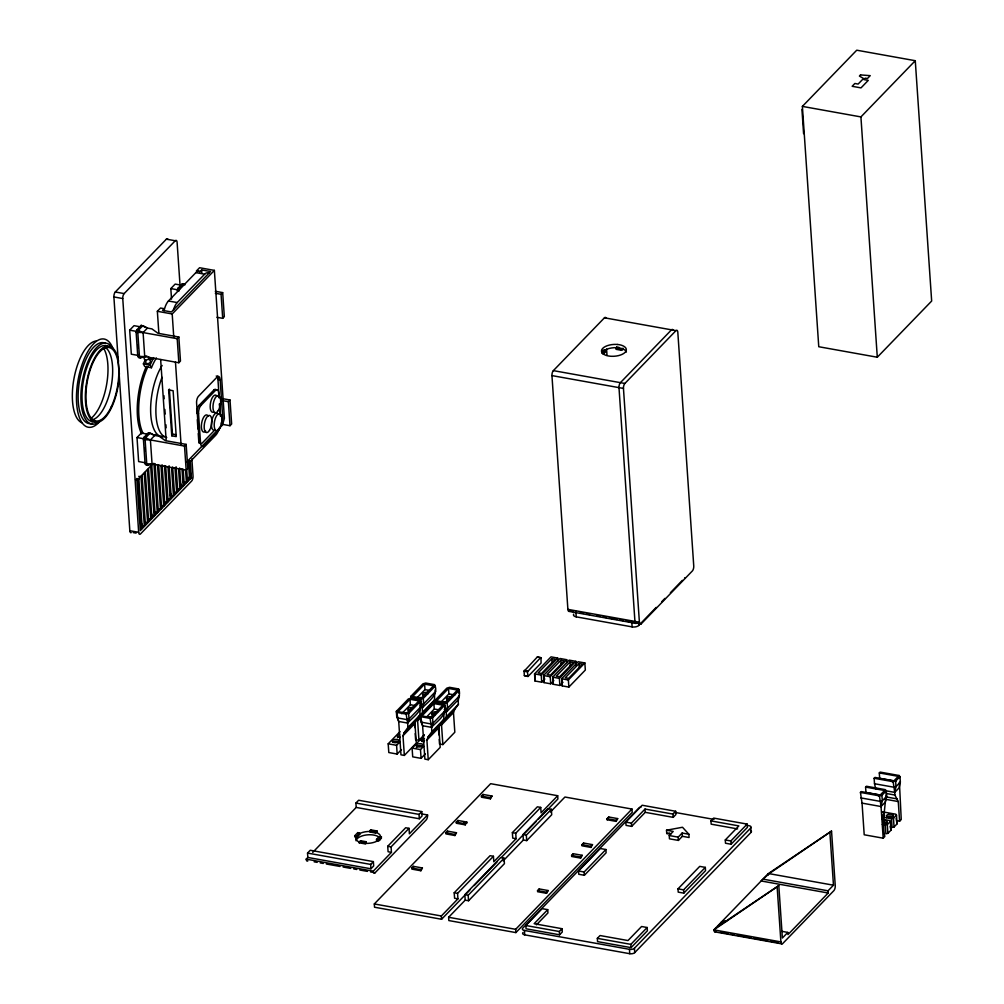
<?xml version="1.0" encoding="UTF-8"?>
<svg xmlns="http://www.w3.org/2000/svg" width="1004" height="1004" viewBox="0 0 1004 1004"><rect width="100%" height="100%" fill="white"/><g stroke="black" fill="none" stroke-linecap="round" stroke-linejoin="round"><path stroke-width="1.5" d="M885.541 799.272C884.624 811.671 882.027 823.907 884.825 836.495L883.194 838.189L864.206 834.776L862.047 803.125L860.441 792.432L861.256 791.591L880.244 795.005L884.599 790.499L865.586 787.086L865.975 792.558M899.408 782.342L901.241 819.528L899.609 821.209L896.685 820.695M420.199 702.486L419.898 715.074L416.12 720.357L404.16 732.719L402.993 735.756L404.336 755.422L400.972 754.82L398.701 721.462L396.354 711.334L408.314 698.972L411.075 698.144L420.023 699.75C424.692 709.953 413.359 716.58 407.637 723.068L407.938 727.436L404.16 732.719M434.619 692.848L434.519 699.964L430.741 705.235L418.781 717.596L417.614 720.646L418.957 740.299L415.606 739.697L415.192 733.635M443.906 712.25L443.806 719.366L440.028 724.65L428.068 737.011L426.901 740.048L428.244 759.714L424.893 759.112L422.609 725.754L420.262 715.626L432.222 703.264L434.996 702.436L443.931 704.042C448.612 714.246 437.267 720.872 431.557 727.36L431.846 731.728L428.068 737.011M458.326 698.508L458.728 695.759M883.194 838.189L881.035 806.526L882.303 800.765L881.926 795.306L886.268 790.801L885.415 789.659L866.414 786.245L865.586 787.086M899.609 821.209L898.266 801.556L894.915 795.042L894.74 792.369L895.995 786.609L895.618 781.137L899.973 776.644L899.107 775.502L880.119 772.089L879.303 772.929L879.68 778.401L895.744 781.288M899.973 776.644L900.35 782.103L899.082 787.876L894.74 792.369L885.967 790.788M136.13 332.311L136.833 329.839L141.188 325.334L147.437 328.082L151.905 328.885L157.992 333.278L178.837 337.018L180.469 361.051L178.837 362.733L144.727 356.608L137.774 356.345L136.13 332.311L143.095 332.575L177.206 338.699L178.837 337.018M183.996 284.057L182.314 283.755L177.972 288.248L177.269 290.733L178.938 291.034L179.641 288.55L183.996 284.057L184.924 284.847M143.446 439.689L144.149 437.204L148.504 432.711L154.754 435.447L159.234 436.251L165.321 440.643L186.154 444.383L187.798 468.416L186.167 470.098L152.056 463.986L145.091 463.722L143.446 439.689L150.412 439.953L184.523 446.077L186.154 444.383M524.063 671.249L537.353 656.942L541.005 657.808L541.068 663.004L528.029 676.483L524.364 675.617L524.063 671.249L527.426 671.852L528.029 676.483M527.426 671.852L540.704 657.545M221.357 423.261L222.762 418.291L220.14 379.75A6.225 2.548 -79.8 0 0 217.052 377.102L198.453 396.316A4.982 2.046 -79.8 0 0 196.583 402.943L199.143 440.379A6.225 2.548 -79.8 0 0 202.231 443.04L214.981 429.85M396.354 711.334L396.731 716.793L398.701 721.462L407.637 723.068L409.017 719.002L408.653 713.543L420.601 701.181M420.262 715.626L420.638 721.085L422.609 725.754L431.557 727.36L432.925 723.294L432.561 717.835L444.521 705.473M439.2 739.446L439.514 743.989L442.864 744.591L441.522 724.938L442.689 721.889L454.649 709.527L458.426 704.256C457.222 699.048 461.275 694.028 458.552 688.932L449.616 687.326L446.843 688.142L434.895 700.503L435.071 703.239M402.993 735.756L414.953 723.395L416.12 720.357M429.963 707.268L430.741 705.235M426.901 740.048L438.861 727.687L440.028 724.65M441.522 724.938L453.482 712.576L454.649 709.527M365.945 841.691L365.481 842.858L359.131 841.716L359.206 842.808L365.556 843.95L365.945 841.691L360.737 840.75L359.131 841.716M370.187 830.986L370.652 829.819L376.989 830.961L377.065 832.052L375.471 833.006L370.263 832.078L370.187 830.986L375.396 831.914L376.989 830.961M370.263 832.078L370.652 829.819M623.133 349.342L621.539 350.308L616.331 349.367L616.72 347.108L618.979 347.346M616.331 349.367L616.72 347.108M156.386 357.951A49.786 20.431 -79.8 0 0 151.428 367.74L144.727 366.535L143.384 363.875L145.354 359.633M151.428 367.74L150.085 365.079L153.625 357.637M605.688 350.572L605.763 351.664L603.228 354.286L603.166 353.195L605.688 350.572L603.856 349.907L601.885 351.425M354.688 835.805L357.775 832.617L359.62 833.282L359.696 834.374L357.16 836.997L354.763 836.897L354.688 835.805L357.085 835.905L359.62 833.282M381.432 836.872L378.345 840.059L376.513 839.394L376.588 840.486L378.42 841.151L380.39 839.633L381.432 836.872L379.048 836.771L376.513 839.394M418.781 717.596L422.558 712.325L434.519 699.964M442.689 721.889L446.466 716.618L458.426 704.256M875.739 788.956L874.509 783.735L874.133 778.276L874.936 777.422L893.949 780.836L898.291 776.343L879.303 772.929M882.554 817.118L891.489 818.699L893.472 818.26L896.484 815.11L895.794 814.194L882.416 811.822M891.489 818.699L892.079 827.434L894.062 827.007L897.074 823.845L896.484 815.11M168.634 389.928L169.375 389.163L172.5 435.033L171.772 435.799L176.24 436.602L173.115 390.732L168.634 389.928L171.772 435.799M158.845 333.09L157.352 311.29L160.514 308.027L164.154 308.68L162.522 310.361L171.458 311.968L210.589 271.519L201.641 269.925L200.009 271.607L196.42 270.967L199.583 267.729L214.367 270.377L224.394 418.291L222.486 425.043L186.907 461.827M131.248 532.635A3.74 1.531 -79.8 0 1 129.83 530.714L113.891 296.946A3.74 1.531 -79.8 0 1 115.297 291.988L166.388 239.165A3.74 1.531 -79.8 0 1 167.919 239.341M191.864 458.966L193.044 476.109A3.74 1.531 -79.8 0 1 191.626 481.079L140.535 533.902A3.74 1.531 -79.8 0 1 138.677 532.308L122.752 298.539A3.74 1.531 -79.8 0 1 124.157 293.582L175.248 240.759A3.74 1.531 -79.8 0 1 177.106 242.34L180.08 285.977M138.765 355.541L131.323 354.199L129.679 330.165L134.034 325.672L139.995 326.739M171.533 299.092L170.818 288.587L175.173 284.082L182.615 285.425M164.091 310.725A13.065 5.359 -79.8 0 1 168.434 300.999L195.88 272.624A13.065 5.359 -79.8 0 1 200.147 271.808M143.095 332.575L147.437 328.082L142.857 325.635L138.514 330.14L137.812 332.613L139.443 356.646L140.409 357.989L144.727 356.608L143.095 332.575L136.833 329.839M173.403 310.11A13.065 5.359 -79.8 0 1 177.206 302.568L204.653 274.192A13.065 5.359 -79.8 0 1 208.92 273.377M173.78 337.319L172.199 313.963L214.367 270.377M216.952 317.302L222.7 318.331L221.056 294.297L222.687 292.616L215.27 291.285M222.7 318.331L224.319 316.649L222.687 292.616M144.601 462.643L138.64 461.576L137.008 437.543L141.351 433.05L147.312 434.117M150.412 439.953L154.754 435.447L150.173 433.013L145.831 437.506L145.128 439.99L146.76 464.024L147.726 465.367L152.056 463.986L150.412 439.953L144.149 437.204M200.75 444.571A6.225 2.548 -79.8 0 1 200.562 443.253L198.541 413.761L196.872 413.46A6.225 2.548 -79.8 0 1 199.219 405.189L213.89 390.016A6.225 2.548 -79.8 0 1 216.437 390.305M198.541 413.761A6.225 2.548 -79.8 0 1 200.888 405.49L215.571 390.318A6.225 2.548 -79.8 0 1 218.659 392.966L218.972 397.622M153.198 463.522L136.883 480.376L140.309 530.627L191.413 477.804L190.271 461.049M138.853 478.933L142.204 528.091L141.112 529.208L137.761 480.05L138.853 478.933L136.619 478.531M144.325 525.895L140.974 476.737L142.066 475.607L145.417 524.766L144.325 525.895L140.974 525.293L142.053 524.163M221.395 424.165L230.016 425.709L228.372 401.675L230.004 399.994L222.587 398.651M201.114 445.613A6.225 2.548 -79.8 0 0 203.649 445.901L218.32 430.729A6.225 2.548 -79.8 0 0 220.14 427.139M188.187 463.697L215.634 435.322A13.065 5.359 -79.8 0 0 219.449 427.792M230.016 425.709L231.648 424.014L230.004 399.994M151.792 514.111L150.7 515.228L154.051 515.83L155.143 514.713L151.792 465.555L150.7 466.672L154.051 515.83M171.195 494.043L170.103 495.173L173.454 495.775L174.545 494.646L172.663 466.998M180.871 484.041L179.779 485.17L183.13 485.773L184.221 484.643L183.18 469.282M147.588 522.519L148.667 521.402L145.316 472.244L144.237 473.361L147.588 522.519L145.354 522.118M150.788 519.206L151.88 518.077L148.529 468.931L147.437 470.048L150.788 519.206L148.554 518.804M153.913 511.914L157.264 512.517L158.343 511.4L155.105 463.773M158.293 508.752L160.527 509.153L161.606 508.024L158.682 465.015M161.493 505.426L163.727 505.828L164.819 504.711L162.096 464.764M163.639 501.862L166.99 502.464L168.082 501.335L165.673 466.007M166.84 498.549L170.203 499.139L171.282 498.022L169.086 465.756M174.432 492.06L176.666 492.462L177.758 491.332L176.077 466.76M177.695 488.684L179.929 489.086L181.009 487.957L179.653 467.989M183.042 481.794L186.393 482.397L187.484 481.28L186.644 468.981M187.371 478.682L189.605 479.084L190.685 477.954L189.543 461.062M802.384 106.399L856.738 50.2L915.271 60.704L931.662 301.037L877.295 357.236L818.762 346.731L802.384 106.399L860.917 116.916L915.271 60.704M572.795 611.499L569.745 610.959A3.74 1.531 -79.8 0 1 567.887 609.365L551.949 375.596A3.74 1.531 -79.8 0 1 553.367 370.627L604.458 317.804A3.74 1.531 -79.8 0 1 605.839 317.753M641.255 623.798A3.74 1.531 -79.8 0 1 639.397 622.204L623.459 388.435A3.74 1.531 -79.8 0 1 624.864 383.465L675.968 330.642A3.74 1.531 -79.8 0 1 677.813 332.236L693.751 566.005A3.74 1.531 -79.8 0 1 692.346 570.975L641.255 623.798L636.787 622.995A3.74 1.531 -79.8 0 1 634.93 621.401L618.991 387.632A3.74 1.531 -79.8 0 1 620.397 382.662L671.5 329.839A3.74 1.531 -79.8 0 1 672.881 329.789M411.163 698.947L410.975 696.211L422.935 683.849L425.696 683.034L434.644 684.64C439.325 694.843 427.98 701.457 422.27 707.958L422.558 712.325M409.996 699.273L398.036 711.635L406.971 713.242L418.932 700.88L409.996 699.273L410.36 704.733L401.663 713.718M424.617 684.151L412.657 696.512L421.592 698.119L433.552 685.757L424.617 684.151L424.981 689.61L416.283 698.608M410.975 696.211L411.841 697.366L420.776 698.96L423.274 698.42L435.234 686.058M401.474 749.611L397.17 754.054L388.799 752.548L388.197 743.813L400.019 731.59M407.938 727.436L419.898 715.074M433.904 703.566L421.944 715.927L430.879 717.534L442.839 705.172L433.904 703.566L434.28 709.025L426.662 716.894M448.524 688.443L436.564 700.805L445.5 702.411L457.46 690.049L448.524 688.443L448.901 693.902L441.283 701.771M417.614 720.646L420.877 717.27M397.17 754.054L396.58 745.307L399.805 741.981M434.895 700.503L435.749 701.658L444.684 703.252L447.182 702.712L459.142 690.35M459.506 695.81L447.558 708.171L446.178 712.25L446.466 716.618M307.839 857.454L307.538 853.074L310.249 850.275L373.375 861.608L373.676 865.975L370.965 868.786L307.839 857.454L306.207 859.135A3.74 1.531 -79.8 0 0 307.839 860.917M356.207 807.429L355.918 803.062L358.629 800.251L421.755 811.583L422.056 815.963L419.333 818.762L356.207 807.429L312.721 852.396M404.336 755.422L416.283 743.06L414.953 723.395M418.957 740.299L424.391 734.677M458.138 699.888L446.178 712.25L444.684 703.252M425.382 753.904L421.078 758.346L412.707 756.84L412.104 748.106L423.926 735.882M431.846 731.728L443.806 719.366M421.078 758.346L420.488 749.599L423.713 746.273M428.244 759.714L440.204 747.352L438.861 727.687M442.864 744.591L454.825 732.23L453.482 712.576M544.821 679.005L541.721 682.205L535.019 681.001L534.542 673.897L551.008 656.867L557.709 658.072L557.91 660.921M551.886 658.674L538.131 672.893L541.482 673.496L555.237 659.277L551.886 658.674L552.187 663.18M535.019 681.001L534.956 674.977M541.721 682.205L541.244 675.102L557.709 658.072M553.794 680.624L550.707 683.812L544.005 682.607L543.528 675.516L559.994 658.486L566.695 659.691L566.896 662.527M560.872 660.293L547.117 674.512L550.468 675.115L564.223 660.896L560.872 660.293L561.173 664.799M544.005 682.607L543.854 675.177M550.707 683.812L550.23 676.721L566.695 659.691M409.017 828.338L391.083 846.887L391.447 852.346L388.096 851.743L387.72 846.284L405.666 827.735L409.017 828.338L409.381 833.797L427.591 814.972L421.504 813.88M370.965 868.786L370.664 864.419L373.375 861.608M419.333 818.762L419.044 814.395L421.755 811.583M562.968 682.268L559.868 685.456L553.166 684.264L552.689 677.16L569.155 660.13L575.857 661.335L576.145 665.589M570.034 661.937L556.279 676.156L559.63 676.759L573.384 662.54L570.034 661.937L570.335 666.443M553.166 684.264L553.016 676.821M559.868 685.456L559.391 678.365L575.857 661.335M306.207 859.135L373.237 871.171L391.447 852.346M561.675 678.767L578.141 661.749L584.843 662.941L585.332 670.044L568.854 687.075L562.152 685.87L561.675 678.767L568.377 679.972L584.843 662.941M370.526 871.936L375.094 872.765L426.185 819.942A3.74 1.531 -79.8 0 0 427.591 814.972M579.019 663.544L565.265 677.763L568.615 678.365L582.37 664.146L579.019 663.544L579.321 668.049M562.152 685.87L562.002 678.428M573.711 614.109A4.982 2.372 -3.9 0 0 576.246 616.858L632.118 626.885A4.982 2.372 -3.9 0 0 638.757 625.442L656.202 607.407M661.661 601.76L664.937 598.384M670.383 592.749L682.381 580.337M469.847 890.033L441.584 919.262L374.542 907.227L374.316 903.951L490.642 783.685L557.684 795.72L557.898 798.996L538.332 819.226M411.841 868.046L413.472 866.364L422.408 867.971L420.852 870.744L411.916 869.138L411.841 868.046L420.776 869.652L422.408 867.971M445.914 832.831L447.546 831.149L456.481 832.743L454.925 835.529L445.989 833.922L445.914 832.831L454.85 834.437L456.481 832.743M456.243 822.15L457.874 820.469L466.81 822.075L465.254 824.849L456.318 823.242L456.243 822.15L465.178 823.757L466.81 822.075M481.418 796.122L483.049 794.44L491.985 796.034L490.429 798.82L481.493 797.214L481.418 796.122L490.354 797.728L491.985 796.034M493.441 856.286L457.56 893.384L457.937 898.844L454.586 898.241L454.21 892.782L490.09 855.684L493.441 856.286L493.817 861.746L516.094 838.716L515.73 833.245L540.729 807.404L537.378 806.802L512.379 832.642L512.743 838.114L516.094 838.716M441.584 919.262L441.358 915.987L457.937 898.844M557.684 795.72L541.106 812.864L540.729 807.404M465.203 900.149L464.827 894.677L500.707 857.592L504.058 858.194L504.422 863.653L468.554 900.751L465.203 900.149L448.625 917.279L448.838 920.568L515.88 932.59L632.206 812.336L631.98 809.061L564.938 797.025L550.43 812.023M523.36 840.009L522.984 834.55L547.996 808.697L551.347 809.299L551.711 814.771L526.711 840.612L523.36 840.009L503.192 860.855M474.189 885.541L497.03 861.934M501.372 857.441L536.161 821.473M468.554 900.751L468.178 895.279L504.058 858.194M526.711 840.612L526.334 835.152L551.347 809.299M537.542 890.611L539.173 888.929L548.109 890.535L546.553 893.309L537.617 891.715L537.542 890.611L546.477 892.217L548.109 890.535M571.602 855.395L573.234 853.714L582.169 855.308L580.613 858.094L571.678 856.487L571.602 855.395L580.55 857.002L582.169 855.308M581.931 844.715L583.562 843.034L592.498 844.64L590.942 847.414L582.006 845.807L581.931 844.715L590.867 846.322L592.498 844.64M607.119 818.687L608.738 817.005L617.686 818.599L616.13 821.385L607.182 819.779L607.119 818.687L616.054 820.293L617.686 818.599M607.182 819.779L608.738 817.005M515.88 932.59L515.654 929.315L631.98 809.061M547.72 909.649L534.141 923.705L562.064 928.713L562.29 932.001L559.579 934.799L526.058 928.788L525.832 925.512L542.135 908.658L547.72 909.649L547.946 912.937L536.45 924.822M578.555 870.995L600.304 848.518L605.889 849.522L606.115 852.798L584.366 875.275L578.781 874.283L578.555 870.995L584.14 871.999L605.889 849.522M625.843 822.113L642.158 805.246L675.667 811.27L675.893 814.545L673.182 817.356L645.246 812.336L631.654 826.392L626.069 825.388L625.843 822.113L631.428 823.117L645.02 809.061L672.956 814.081L675.667 811.27M559.579 934.799L559.353 931.524L562.064 928.713M682.381 836.307L689.083 837.512L688.857 834.236L682.155 833.031L682.381 836.307L678.403 840.423L669.455 838.817L669.241 835.541L673.22 831.425L666.518 830.22L666.744 833.508L670.76 834.224M678.403 840.423L678.177 837.148L682.155 833.031M597.342 938.351L600.053 935.54L627.989 940.547L641.581 926.504L647.166 927.508L647.392 930.783L631.077 947.638L597.556 941.626L597.342 938.351L630.851 944.362L647.166 927.508M710.945 820.895L713.656 818.084L747.177 824.108L747.403 827.384L731.1 844.238L725.503 843.234L725.29 839.959L738.869 825.915L710.945 820.895L711.171 824.171L737.626 828.927M678.001 888.854L699.738 866.377L705.323 867.381L705.548 870.656L683.812 893.133L678.215 892.129L678.001 888.854L683.586 889.858L705.323 867.381M731.1 844.238L730.874 840.963L747.177 824.108M641.154 806.915A3.74 1.782 -3.9 0 0 639.021 807.931L522.707 928.185A3.74 1.782 -3.9 0 0 524.427 930.47L629.445 949.332A3.74 1.782 -3.9 0 0 634.428 948.24L750.754 827.986A3.74 1.782 -3.9 0 0 749.034 825.702L745.985 825.15M522.996 932.553A3.74 1.782 -3.9 0 0 524.728 934.849L629.746 953.7A3.74 1.782 -3.9 0 0 634.729 952.608L751.055 832.354L750.754 827.986M781.689 931.31L787.814 932.415L782.38 938.025L778.803 885.591L713.869 929.867L780.899 941.903A3.74 1.531 -79.8 0 0 782.756 943.496L833.847 890.661A3.74 1.531 -79.8 0 0 835.253 885.704L831.538 831.086L768.223 873.668L713.869 929.867A3.74 1.531 -79.8 0 0 715.714 931.461M726.532 921.408L723.457 920.856L718.023 926.479L778.803 885.591M829.906 832.768L833.471 885.202L828.036 890.824L828.187 893.008L761.157 880.972L769.127 873.656L831.538 831.086M900.35 782.103L895.995 786.609L893.51 787.149L874.509 783.735M862.047 803.125L881.035 806.526L885.39 802.033L886.645 796.272L886.268 790.801M828.187 893.008L787.964 934.598L787.814 932.415M882.353 824.497L887.31 824.61L890.385 821.46L889.707 820.544L882.303 819.189M885.302 825.037L885.892 833.772L887.887 833.345L890.962 830.208L890.385 821.46M376.588 840.486L378.194 839.231M720.935 922.563L723.457 920.856M616.268 348.275L621.463 349.216L623.07 348.25M359.206 842.808L359.997 842.343A12.45 5.924 -3.9 0 1 355.943 836.947M153.587 435.598L156.047 434.381L157.139 435.171M423.274 698.42L423.638 703.879L422.27 707.958L421.153 704.431L423.638 703.879L435.598 691.518L435.008 690.099M397.22 712.476L406.156 714.082L408.653 713.543M445.061 708.724L447.558 708.171L447.182 702.712M421.128 716.768L430.063 718.375L432.561 717.835M874.133 778.276L893.133 781.677L895.618 781.137M860.441 792.432L879.429 795.846L881.926 795.306M666.518 830.22L682.507 827.258L688.857 834.236M666.744 833.508L669.643 832.969M163.501 436.414L160.213 436.502M603.166 353.195L601.936 353.144A12.45 5.924 -3.9 0 1 616.494 347.685L617.548 347.748A12.45 5.924 -3.9 0 1 621.438 348.438L622.279 348.714A12.45 5.924 -3.9 0 1 626.408 352.053M380.34 837.913L381.507 837.963M371.129 831.525L370.501 831.475A12.45 5.924 -3.9 0 0 358.754 834.035L359.696 834.374M166.388 239.165L175.248 240.759M604.458 317.804L675.968 330.642M195.88 272.624L204.653 274.192M215.308 293.268L221.056 294.297M177.972 288.248L179.641 288.55M170.818 288.587L178.273 289.918M168.434 300.999L177.206 302.568M115.297 291.988L124.157 293.582M553.367 370.627L624.864 383.465M113.891 296.946L122.752 298.539M551.949 375.596L623.459 388.435M157.352 311.29L172.199 313.963M129.679 330.165L137.134 331.508M148.692 358.704L152.721 359.432M140.409 357.989L138.74 357.688L137.774 356.345M143.384 363.875L150.085 365.079M216.224 376.023A6.225 2.548 -79.8 0 1 217.906 379.349L220.14 379.75M213.89 390.016L215.571 390.318M222.624 400.646L228.372 401.675M199.219 405.189L200.888 405.49M171.784 433.954L176.265 434.757M200.562 443.253L198.88 442.952L198.252 433.64M201.967 445.6L203.649 445.901M137.008 437.543L144.45 438.873M147.726 465.367L146.057 465.065L145.091 463.722M188.727 477.314L191.413 477.804M138.74 476.335L140.974 476.737M135.527 479.648L137.761 480.05M129.83 530.714L138.677 532.308M567.887 609.365L639.397 622.204M133.155 532.572L136.105 533.111M580.412 612.867L583.462 613.419M586.512 613.959L589.549 614.511M597.167 615.879L600.216 616.431M603.266 616.971L606.316 617.523M609.365 618.062L616.983 619.43M620.02 619.983L623.07 620.535M626.119 621.074L633.737 622.442M568.904 611.361L635.934 623.396M541.005 657.808L537.353 656.942M524.301 670.421L527.652 671.023M534.542 673.897L541.244 675.102M543.528 675.516L550.23 676.721M552.689 677.16L559.391 678.365M524.364 675.617L527.715 676.219M424.981 689.61L429.461 690.413M448.901 693.902L454.85 694.981M410.36 704.733L414.828 705.536M434.28 709.025L438.748 709.828M886.155 793.474L894.915 795.042M867.431 792.821L880.583 795.181M885.679 796.85L897.363 798.946M885.126 799.197L898.266 801.556M860.817 797.904L879.805 801.305L882.303 800.765L886.645 796.272L885.792 795.13M388.197 743.813L396.58 745.307M412.104 748.106L420.488 749.599M674.45 812.311L714.02 819.415M725.29 839.959L730.874 840.963M669.241 835.541L678.177 837.148M769.127 873.656L833.471 885.202M355.918 803.062L419.044 814.395M463.898 822.627L466.885 823.167M512.379 832.642L515.73 833.245M522.984 834.55L526.334 835.152M763.68 879.266L828.036 890.824M387.72 846.284L391.083 846.887M307.538 853.074L370.664 864.419M720.282 932.277L727.9 933.645M730.95 934.197L733.999 934.737M737.049 935.289L750.754 937.749M753.803 938.288L767.52 940.761M770.57 941.3L778.188 942.668M714.873 931.863L781.915 943.898M314.152 861.821L317.201 862.373M320.251 862.913L323.288 863.465M326.338 864.005L340.055 866.465M343.104 867.017L350.722 868.385M353.759 868.937L356.809 869.477M359.859 870.029L367.477 871.397M454.21 892.782L457.56 893.384M464.827 894.677L468.178 895.279M525.832 925.512L559.353 931.524M374.316 903.951L441.358 915.987M448.625 917.279L515.654 929.315M182.314 283.755L183.243 284.546M141.188 325.334L142.116 326.137M148.504 432.711L149.433 433.502M897.074 823.845L896.083 818.561M420.638 721.085L421.504 722.227L430.44 723.834L432.925 723.294L444.885 710.932L444.295 709.502M396.731 716.793L397.597 717.935L406.532 719.542L409.017 719.002L420.977 706.64L420.387 705.21M890.962 830.208L890.096 826.367M431.557 727.36L430.063 718.375M407.637 723.068L406.156 714.082M894.74 792.369L893.133 781.677M881.035 806.526L879.429 795.846M217.717 376.625L217.906 379.349M860.917 116.916L877.295 357.236M899.107 775.502L899.295 778.238M893.472 818.26L894.062 827.007M887.31 824.61L887.887 833.345M801.945 109.436L803.589 133.67M777.171 887.285L780.899 941.903M683.586 889.858L683.812 893.133M672.956 814.081L673.182 817.356M621.463 349.216L621.539 350.308M638.569 622.706L638.757 625.442M645.02 809.061L645.246 812.336M631.742 621.426L632.118 626.885M606.592 349.141L607.018 355.366M631.428 823.117L631.654 826.392M634.428 948.24L634.729 952.608M630.851 944.362L631.077 947.638M629.445 949.332L629.746 953.7M616.054 820.293L616.13 821.385M575.882 611.398L576.246 616.858M590.867 846.322L590.942 847.414M583.562 843.034L583.638 844.126M584.14 871.999L584.366 875.275M568.377 679.972L568.854 687.075M580.55 857.002L580.613 858.094M573.234 853.714L573.309 854.806M546.477 892.217L546.553 893.309M539.173 888.929L539.248 890.021M524.427 930.47L524.728 934.849M490.354 797.728L490.429 798.82M483.049 794.44L483.125 795.532M458.552 688.932L458.828 693.024M465.178 823.757L465.254 824.849M457.874 820.469L457.949 821.561M454.85 834.437L454.925 835.529M447.546 831.149L447.621 832.241M438.271 725.804L438.886 734.89M420.776 698.96L421.153 704.431M414.464 723.018L414.777 727.574M420.776 869.652L420.852 870.744M413.472 866.364L413.548 867.456M375.396 831.914L375.471 833.006M360.737 840.75L360.812 841.841M357.775 832.617L357.851 833.709M357.085 835.905L357.16 836.997M217.705 376.023L219.186 397.76M219.612 403.972L220.453 416.396M219.399 403.834L220.14 414.702M201.641 269.925L201.842 272.9M197.299 419.672L197.926 428.984M188.451 462.179L189.605 479.084M177.206 338.699L178.837 362.733M184.523 446.077L186.167 470.098M185.552 470.11L186.393 482.397M175.474 362.231L181.071 444.759M181.988 468.868L183.13 485.773M178.561 469.119L179.929 489.086M174.985 467.877L176.666 492.462M171.571 468.128L173.454 495.775M163.928 395.701L164.141 398.764M164.869 409.469L165.183 414.062M165.911 424.767L166.124 427.817M160.653 359.57L166.175 440.543M167.994 466.885L170.203 499.139M164.48 465.592L166.99 502.464M161.004 465.894L163.727 505.828M157.49 464.601L160.527 509.153M153.913 463.359L157.264 512.517M137.874 344.987L138.075 347.999M144.877 447.859L145.116 451.223M684.778 577.789A4.819 2.284 -3.9 0 1 684.565 578.091M750.49 830.421A3.74 1.782 -3.9 0 1 751.055 832.354M356.006 840.737A12.45 5.924 -3.9 0 1 370.714 834.763L371.769 834.826A12.45 5.924 -3.9 0 1 375.659 835.516L376.5 835.792A12.45 5.924 -3.9 0 1 379.223 837.248M380.089 838.428A12.45 5.924 -3.9 0 0 376.274 832.517L375.433 832.241A12.45 5.924 -3.9 0 0 373.576 831.814M378.797 839.921A12.45 5.924 -3.9 0 1 365.782 843.373L364.728 843.31A12.45 5.924 -3.9 0 1 361.754 842.858M375.094 872.765A3.74 1.531 -79.8 0 1 373.237 871.171M141.677 434.004A47.916 19.666 -79.8 0 1 146.408 366.372M149.006 359.696A2.485 1.908 -22.4 0 1 149.483 363.009L148.943 363.348A2.485 1.908 -22.4 0 1 146.157 360.725M148.78 356.897A2.485 1.908 -22.4 0 1 147.964 359.319L147.412 359.658A2.485 1.908 -22.4 0 1 145.091 356.596L145.643 356.269A2.485 1.908 -22.4 0 1 146.885 355.956M213.538 412.054A8.71 3.577 -79.8 0 1 210.677 402.115A8.71 3.577 -79.8 0 1 217.052 396.417M214.768 430.076A8.71 3.577 -79.8 0 1 211.907 420.136A8.71 3.577 -79.8 0 1 218.282 414.439M205.732 431.143A8.71 3.577 -79.8 0 1 201.653 423.086A8.71 3.577 -79.8 0 1 208.255 416.271M442.94 702.21A3.489 1.657 -3.9 0 1 447.169 702.097M449.227 699.976A3.489 1.657 -3.9 0 1 446.755 697.742A3.489 1.657 -3.9 0 1 452.164 696.927M446.542 700.466A3.489 1.657 -3.9 0 1 450.671 698.495M424.052 741.818A3.489 1.657 -3.9 0 1 421.241 740.237A3.489 1.657 -3.9 0 1 424.466 738.517M421.705 741.454A3.489 1.657 -3.9 0 1 424.592 740.375M416.359 747.478A3.489 1.657 -3.9 0 1 419.132 745.596A3.489 1.657 -3.9 0 1 423.123 746.461M428.319 717.32A3.489 1.657 -3.9 0 1 432.548 717.22M434.606 715.086A3.489 1.657 -3.9 0 1 432.134 712.865A3.489 1.657 -3.9 0 1 437.543 712.049M431.971 715.149A3.489 1.657 -3.9 0 1 435.146 713.643M418.354 698.232A3.489 1.657 -3.9 0 1 423.261 697.805M425.319 695.684A3.489 1.657 -3.9 0 1 422.847 693.45A3.489 1.657 -3.9 0 1 428.256 692.634M422.973 695.308A3.489 1.657 -3.9 0 1 427.629 694.304M768.223 873.668A3.74 1.531 -79.8 0 1 768.185 875.049M891.828 781.489A3.489 1.657 -3.9 0 1 892.995 781.576M878.124 795.645A3.489 1.657 -3.9 0 1 878.726 795.67M882.993 820.544A3.489 1.657 -3.8 0 1 887.31 821.975A3.489 1.657 -3.8 0 1 882.855 823.757M883.118 822.401A3.489 1.657 -3.8 0 1 887.134 823.142M883.005 812.751A3.489 1.657 -3.9 0 1 882.943 815.474M883.131 814.608A3.489 1.657 -3.9 0 1 884.574 815.75M886.607 817.67A3.489 1.657 -3.9 0 1 889.506 816.039A3.489 1.657 -3.9 0 1 893.234 816.804M104.981 347.183A37.336 15.324 -79.8 0 1 111.168 386.515A37.336 15.324 -79.8 0 1 91.339 419.961M100.588 420.538A44.816 18.386 -79.8 0 1 77.584 410.9A44.816 18.386 -79.8 0 1 87.511 352.166A44.816 18.386 -79.8 0 1 112.812 348.175M82.303 422.91A41.704 17.106 -79.8 0 1 73.694 380.152A41.704 17.106 -79.8 0 1 96.146 341.021M103.387 347.899A39.206 16.089 -79.8 0 1 106.713 384.017A39.206 16.089 -79.8 0 1 91.552 417.965M95.405 421.416A38.591 15.826 -79.8 0 1 83.257 381.784A38.591 15.826 -79.8 0 1 108.068 346.493M119.35 372.961A38.591 15.826 -79.8 0 1 95.029 422.094A38.591 15.826 -79.8 0 1 91.163 365.506A38.591 15.826 -79.8 0 1 118.547 361.202M100.049 421.027A41.076 16.855 -79.8 0 1 82.491 380.252A41.076 16.855 -79.8 0 1 113.214 349.354M92.544 423.299A41.076 16.855 -79.8 0 1 79.391 381.52A41.076 16.855 -79.8 0 1 105.721 343.519M400.144 737.526A3.489 1.657 -3.9 0 1 397.333 736.158A3.489 1.657 -3.9 0 1 399.667 734.351M397.509 737.589A3.489 1.657 -3.9 0 1 399.793 736.208M392.79 742.332A3.489 1.657 -3.9 0 1 396.128 741.216A3.489 1.657 -3.9 0 1 399.216 742.169M403.721 713.355A3.489 1.657 -3.9 0 1 407.875 712.727M409.833 710.706A3.489 1.657 -3.9 0 1 408.226 708.573A3.489 1.657 -3.9 0 1 412.882 707.556M408.063 710.857A3.489 1.657 -3.9 0 1 411.238 709.351M164.468 436.476A41.076 16.855 -79.8 0 1 150.663 412.18A41.076 16.855 -79.8 0 1 162.133 365.456M143.007 433.176A46.673 19.151 -79.8 0 1 148.115 366.234M166.727 437.518A41.076 16.855 -79.8 0 1 162.02 377.316M860.528 74.924L859.411 76.078L863.528 78.5L858.131 84.072L854.868 83.483L852.145 86.294L861.005 87.888L868.272 80.37L863.804 79.567L865.184 78.136L867.418 78.538L870.217 75.651L860.528 74.924M617.334 344.472L616.28 344.41A12.45 5.924 -3.9 0 0 602.739 348.35A12.45 5.924 -3.9 0 0 605.776 355.265L606.617 355.541A12.45 5.924 -3.9 0 0 610.507 356.232L611.561 356.294A12.45 5.924 -3.9 0 0 625.09 352.354A12.45 5.924 -3.9 0 0 622.053 345.439L621.212 345.163A12.45 5.924 -3.9 0 0 617.334 344.472M218.295 410.523A8.71 3.577 -79.8 0 0 219.136 395.965A8.71 3.577 -79.8 0 0 212.999 405.967A8.71 3.577 -79.8 0 0 218.295 410.523M219.525 428.545A8.71 3.577 -79.8 0 0 220.365 413.987A8.71 3.577 -79.8 0 0 214.228 423.989A8.71 3.577 -79.8 0 0 219.525 428.545M209.497 430.365A8.71 3.577 -79.8 0 0 210.325 415.807A8.71 3.577 -79.8 0 0 204.201 425.821A8.71 3.577 -79.8 0 0 209.497 430.365M417.426 746.7A3.489 1.657 -3.9 0 0 423.123 745.457A3.489 1.657 -3.9 0 0 418.568 743.813A3.489 1.657 -3.9 0 0 417.426 746.7M887.912 817.243A3.489 1.657 -3.9 0 0 893.409 815.775A3.489 1.657 -3.9 0 0 888.502 814.357A3.489 1.657 -3.9 0 0 887.912 817.243M111.268 406.808A37.336 15.324 -79.8 0 0 109.875 347.723A37.336 15.324 -79.8 0 0 85.917 398.174A37.336 15.324 -79.8 0 0 111.268 406.808M393.518 742.408A3.489 1.657 -3.9 0 0 399.216 741.165A3.489 1.657 -3.9 0 0 394.66 739.521A3.489 1.657 -3.9 0 0 393.518 742.408"/></g></svg>
